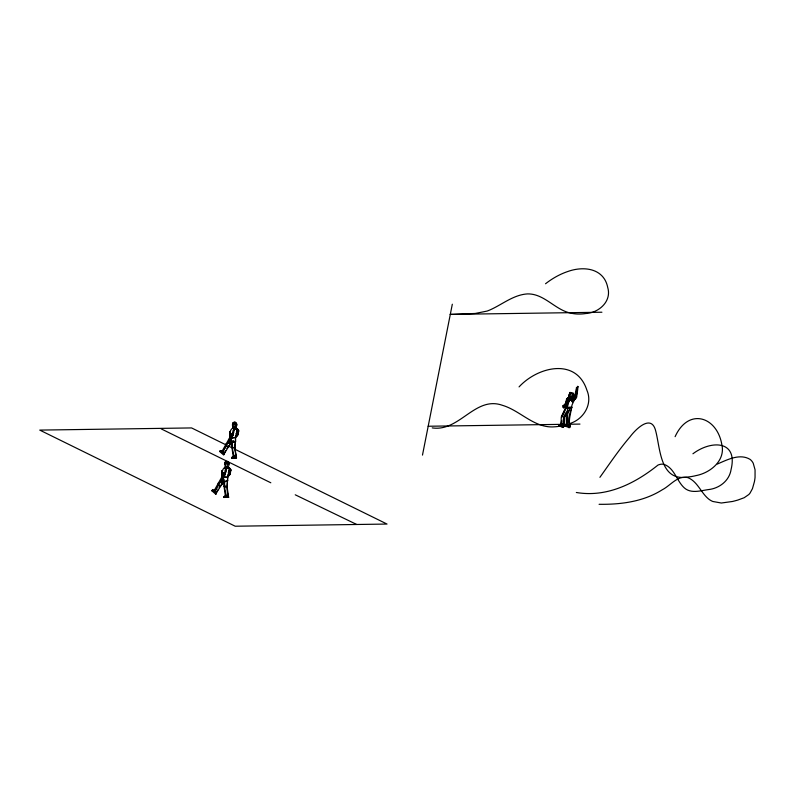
<?xml version="1.0" encoding="UTF-8"?>
<svg xmlns="http://www.w3.org/2000/svg" width="795" height="795" viewBox="0 0 795 795"><rect width="100%" height="100%" fill="white"/><g stroke="black" fill="none" stroke-linecap="round" stroke-linejoin="round"><path stroke-width="1.19" d="M233.472 442.427L233.472 440.599M571.993 398.633L573.314 395.224L573.155 393.217L572.33 393.575L571.178 398.464L567.998 398.027L566.477 399.458L564.788 406.523L567.302 408.064L571.734 407.915L571.516 407.1C571.068 413.639 567.978 419.909 570.124 426.696L566.517 424.778L566.11 414.215M574.865 396.705L574.069 396.327C576.017 393.932 575.699 387.811 577.031 387.761C578.939 381.928 576.931 397.45 576.057 397.381L576.554 396.973L574.358 399.796L571.913 398.484L575.262 399.269M563.257 407.587L564.053 405.867L563.208 405.708L563.257 407.587L563.953 407.785L564.51 407.09L563.585 406.215L566.129 404.148L567.024 401.833L566.756 402.489L568.316 403.482L568.713 401.455M222.202 477.884L222.322 472.309L224.697 473.075L224.319 476.543L222.829 479.912M567.968 425.991C567.908 420.595 566.11 414.901 569.439 409.962L568.574 410.339L564.013 417.792L564.162 426.041L563.208 426.309L560.992 424.51L561.3 416.908L566.259 406.563M577.607 386.32L576.922 389.401L577.508 389.659M561.598 420.724L560.992 424.51L563.009 426.11C563.367 423.258 562.144 428.465 563.595 427.034M572.748 401.624L574.358 399.796M228.185 476.086L229.566 475.271L230.093 472.419L229.417 472.747L228.791 475.698L227.917 476.096M234.883 437.409L237.397 435.998L237.924 433.146L237.248 433.474L236.622 436.425L235.747 436.813M222.511 472.687L221.268 481.78L222.461 483.549L222.779 481.035L221.765 481.651L222.56 477.884M232.965 426.041L233.134 427.193L234.734 427.193L234.694 427.988L235.926 427.949L237.457 429.121L235.399 437.936L235.628 441.205L230.441 443.69L224.011 454.024L222.362 452.862C225.055 446.243 231.544 440.708 230.153 433.027L229.099 442.507L230.282 444.266L230.61 441.762L229.596 442.378L230.391 438.611M222.362 452.862L221.894 451.56L229.656 437.697L229.815 431.456L230.689 434.597L230.073 434.477L229.815 431.456M562.274 424.301L560.992 424.51L563.208 426.309C562.502 420.118 563.645 415.298 567.58 410.389L567.203 407.398L571.575 407.736L567.521 408.073L566.269 407.08M564.162 426.041L563.784 417.454L569.439 409.962M566.726 399.885L567.143 400.382L567.223 398.375L567.998 398.027L566.984 400.163L567.223 398.375L571.178 398.464M222.242 473.75L222.868 473.87L221.984 470.739L222.242 473.75L224.896 474.486L225.114 470.064L226.337 468.503L229.636 468.394L230.957 470.223L230.063 474.158L228.95 474.078M230.073 434.477L232.716 435.213L232.935 430.791L234.167 429.23L237.457 429.121L238.778 430.95L237.894 434.885L236.781 434.805M572.191 398.623L573.891 395.9L574.676 396.725L577.965 386.44M571.824 396.725L572.32 396.576L569.061 396.973L569.478 394.459L568.991 395.214L570.214 394.33M224.27 474.704L222.63 481.134L221.368 482.625L222.461 483.549L221.437 482.446L222.332 482.664L221.765 481.651L221.368 482.625M232.09 435.431L230.451 441.861L229.198 443.352L230.282 444.266L229.258 443.173L230.153 443.391L229.596 442.378L229.198 443.352M222.501 473.989C221.716 469.736 223.733 466.357 228.105 467.222L229.636 468.394L227.569 477.209L224.359 477.239L226.337 468.503L224.896 474.486M230.321 434.716C229.546 430.463 231.564 427.084 235.926 427.949L236.96 424.739L236.353 422.96L234.843 422.095L232.985 422.731L232.349 425.156M223.445 482.307L225.383 495.921L228.443 496.09L227.082 486.729L227.827 476.682L227.529 477.159C227.688 483.569 225.939 489.79 228.443 496.09L227.141 495.961M236.195 456.718L234.972 456.678L236.274 456.817L234.913 447.456L235.658 437.409L237.049 432.5M225.273 463.823L224.746 463.853L224.995 462.342L226.376 462.312L226.217 464.131L229.129 464.012L228.523 462.233L227.012 461.368L225.164 462.014L224.518 464.429M233.114 425.424L232.826 423.069L234.207 423.029L234.048 424.858L236.771 424.828M574.745 398.911L571.913 405.241L571.734 407.915L571.068 406.921M230.063 474.158L230.62 469.328L229.576 467.987L226.873 467.261C228.99 467.46 229.815 463.604 227.877 462.491L227.817 461.925M232.15 437.916L235.658 437.409L232.19 437.966L234.167 429.23L232.716 435.213M237.894 434.885L238.013 433.543M215.624 494.053L216.449 493.148L215.624 494.053L211.788 490.724L212.981 489.929L215.415 490.813L213.189 490.863L212.245 490.058M223.445 454.77L224.27 453.875L223.445 454.77L219.619 451.451L220.811 450.656L223.246 451.54L221.02 451.59L220.066 450.775M223.842 497.451L227.728 497.183L227.837 496L226.495 495.394L224.011 496.656L223.842 497.451L228.712 497.193L227.946 495.345M231.673 458.178L235.559 457.91L235.668 456.728L234.326 456.121L231.842 457.383L231.673 458.178L236.532 457.92L235.777 456.072L234.326 456.121M224.18 472.876L222.749 482.177M230.341 433.414L232.011 433.603L230.57 442.904M564.41 407.547L563.625 407.517L563.834 406.404M567.759 401.902L569.826 399.666C568.346 401.117 567.531 408.183 567.203 407.398L571.575 407.736L570.691 407.905M564.51 407.09L563.953 407.785M570.8 409.892L568.773 418.15L569.508 426.527M238.162 432.381L238.45 430.055L237.407 428.704L235.211 427.958M576.494 395.065L577.359 390.047M232.667 426.816L234.386 426.498L232.905 428.018L233.492 427.134M566.815 424.848L567.6 424.619L566.467 425.573L564.967 425.365L564.997 426.08L569.707 427.7L569.707 425.544L570.124 426.696L569.419 425.772M214.203 491.449L212.981 489.929M222.024 452.166L220.811 450.656M567.6 424.619L568.445 425.434L568.564 427.65M572.012 397.838L570.78 400.481M222.461 478.004L222.809 475.986M230.292 438.721L230.63 436.713M566.517 424.778L567.282 424.739L566.517 424.788L567.193 421.231M422.483 455.098L452.315 304.217M229.447 442.646L229.904 440.609M221.616 481.919L222.083 479.882M569.061 396.973L569.17 395.999L570.572 397.122M230.003 442.904L229.815 443.799L230.759 443.878M222.173 482.177L221.994 483.072L222.928 483.151M232.269 458.119L232.508 456.976M224.448 497.392L224.677 496.249M232.14 440.45L231.583 442.984L229.268 440.967M224.319 479.723L223.753 482.257L221.437 480.25L222.202 477.934M566.11 404.277L566.288 403.562M229.228 471.783L227.569 477.209M568.306 400.61L567.66 403.154M225.104 464.25L225.532 463.396M569.737 397.122L569.419 398.037L570.82 397.48L573.344 400.76L574.348 400.273L571.913 398.484M234.197 423.844L234.525 422.721L233.72 422.334M577.498 389.391L576.375 387.543M576.773 388.198L576.792 387.692M225.134 465.323L224.846 466.089L225.671 466.407L224.727 468.533M563.764 406.652L563.625 407.517M569.27 394.698L569.737 392.462L573.155 393.217M566.905 402.479L567.242 401.445M576.713 395.94L576.236 397.411L576.633 397.053L575.987 396.794M567.123 403.453C567.352 401.445 569.488 404.913 566.756 402.489L568.574 398.881M573.851 397.947L573.503 398.951L572.062 398.504L573.851 397.947L574.795 396.218M233.362 428.068L234.475 427.968L235.668 424.759L235.618 423.725L234.207 423.029M236.503 431.774L237.457 429.121M228.672 471.047L229.636 468.394M564.053 405.867L563.526 406.503L563.685 405.4L566.567 403.87M566.159 407.636L562.125 417.097M559.084 425.832L559.551 424.878C557.245 425.872 562.234 426.875 562.969 427.293M563.854 406.185L565.821 403.294L567.223 398.375M234.883 427.014L234.475 427.968L235.926 427.949M225.83 466.148L225.074 467.291L226.645 467.241L227.847 464.032L227.787 462.998L226.376 462.312M230.659 440.639L232.508 435.71L232.011 433.603M561.648 416.57L564.758 409.982M226.913 448.4L232.319 442.239L235.628 441.205L234.505 448.052L236.274 456.817L233.213 456.648L231.156 442.04M219.082 487.673L224.488 481.512L227.807 480.478L222.61 482.963L216.18 493.298L214.531 492.135L214.064 490.833L221.825 476.97L221.984 470.739M225.601 446.889L223.007 451.391L221.894 451.56M233.472 432.609L232.329 434.865L233.104 435.044M225.641 471.882L224.498 474.138L225.273 474.317M576.633 397.053L575.332 399.328M576.117 395.711L577.299 389.312M225.76 450.507L224.011 454.024L223.306 452.653M216.598 492.065L217.929 489.79M563.655 407.269L567.223 404.715L568.226 402.797L568.316 403.482L567.829 402.588M214.531 492.135L221.437 480.25M675.104 436.674C688.391 407.428 716.762 416.351 721.79 444.286C725.765 460.444 710.442 472.836 696.082 475.589A81.438 59.237 -63.8 0 1 687.347 477.06C660.188 481.482 660.387 449.096 655.786 431.297C651.632 413.181 635.632 429.28 629.898 437.012C618.977 449.732 609.636 463.704 599.907 477.328M216.18 493.298L215.177 490.664L216.727 488.319M234.913 447.456L234.505 448.052L231.713 446.999M227.082 486.729L226.684 487.325L223.882 486.272L225.641 486.133M565.97 403.075L563.874 405.44M569.141 400.63L569.826 399.666M563.744 405.957C563.466 404.993 563.158 407.179 564.46 405.549M563.009 426.11L563.705 425.265M563.466 405.619L563.108 406.056L563.685 405.4L563.208 405.708L564.341 406.156M231.564 435.153L233.849 432.629M224.498 473.591L226.018 471.902M563.208 426.309L564.053 425.424M229.049 445.727L227.936 446.77L226.247 445.448L226.048 443.858L227.042 443.511M221.219 485L220.116 486.043L218.426 484.731L218.218 483.131L219.211 482.784M565.295 404.884L565.881 404.387M561.32 424.51L562.313 424.113L560.425 425.156L558.815 425.037M519.056 386.907C537.708 366.624 576.325 357.273 586.929 390.285C593.01 404.208 583.371 419.601 569.548 423.616M568.445 425.434L567.938 425.812L569.826 426.517M572.35 401.873L571.993 398.911L571.416 400.491L572.35 401.873L573.682 400.889M234.903 456.708L235.777 456.072M227.996 475.331L229.338 474.466M692.932 453.776C711.287 439.913 738.167 440.311 731.082 469.477C729.403 480.836 719.137 488.567 708.136 489.621C700.365 490.744 690.865 493.844 684.247 487.822C676.585 480.856 674.518 468.106 664.034 464.369A14.489 10.534 -63.8 0 0 657.992 465.065C635.016 483.499 606.833 497.7 576.325 492.483M561.916 424.788L559.551 424.878M717.358 464.032C727.177 459.838 739.747 453.14 750.082 459.381A18.981 13.803 -63.8 0 1 753.233 463.256L755.061 469.785L755.051 477.328A40.008 29.097 -63.8 0 1 754.415 481.71L752.458 488.647L750.092 493.009A10.842 7.88 -63.8 0 1 748.761 494.56L744.2 497.71L737.959 500.015A154.508 112.383 -63.8 0 1 732.453 501.486L721.313 503.016L712.807 501.476A32.943 23.959 -63.8 0 1 708.266 498.723C700.832 492.423 697.424 481.541 687.973 477.666C677.638 475.003 670.563 485.536 662.315 489.75A89.328 64.971 -63.8 0 1 656.382 493.158C638.812 502.271 618.619 504.577 599.082 504.298M570.472 407.249L568.057 407.755L569.508 407.318M568.226 400.75L569.25 399.676L567.759 400.978L569.458 400.73M559.074 425.732L559.809 425.474M564.788 406.523L565.533 406.315M563.625 425.444L566.596 424.629M564.967 425.365L567.58 425.544L566.467 425.573M231.842 457.383L234.396 456.966M576.445 388.099L577.369 388.407L576.842 387.95M568.991 396.924L569.568 396.775M222.183 451.868L224.21 452.305M214.352 491.141L216.389 491.578M214.064 490.833L215.177 490.664M219.619 451.451L220.712 451.302M211.788 490.724L212.881 490.575M569.15 398.206L569.717 398.136M566.616 406.434L565.146 406.613L566.259 407.517M227.529 477.159L224.319 477.189M571.684 396.775L569.806 396.904L569.121 395.99M229.795 436.833L230.401 436.813M227.38 467.241L227.817 467.122M453.359 314.353L475.221 313.459L487.037 311.084A33.797 19.845 -42.5 0 0 490.088 309.881C502.39 304.415 513.391 294.866 527.323 293.911C544.525 293.434 555.268 310.428 571.565 313.29A63.103 45.891 -63.8 0 0 577.657 314.035L579.853 314.045A68.211 49.608 -63.8 0 0 585.706 313.538C598.844 312.872 611.941 301.325 607.708 287.412A33.221 24.158 -63.8 0 0 606.496 283.179A32.188 23.413 -63.8 0 0 604.369 278.916C596.628 267.11 580.121 267.12 568.127 271.393A80.901 58.85 -63.8 0 0 545.539 283.755M601.914 312.226L450.089 314.393L452.892 314.363M428.147 426.249L561.449 424.351M563.923 424.311L567.62 424.262M570.094 424.232L579.972 424.083M432.232 427.879C459.46 432.112 475.092 395.652 502.291 405.271C520.626 410.627 534.548 428.763 554.99 426.786A74.293 54.04 -63.8 0 0 560.674 426.07M226.645 467.241L228.105 467.222M224.011 496.656L225.005 496.646L225.233 497.441M235.559 457.91L236.532 457.92M227.728 497.183L228.712 497.193M235.668 456.728L236.264 456.757M227.837 496L228.433 496.03M236.065 433.384L237.248 433.474M228.235 472.657L229.417 472.747M564.997 425.971L566.606 426.1M564.997 426.08L566.537 426.2M233.213 456.648L234.366 456.747M225.383 495.921L226.545 496.03M569.518 392.829L572.33 393.575M573.742 400.173L574.348 400.273M558.885 425.424L562.949 427.193M570.79 398.643L568.365 398.017M236.195 429.389L238.45 430.055L238.778 430.95M576.554 388.129L577.369 388.407M229.964 440.41L230.53 440.609M222.143 479.683L222.709 479.882M576.922 389.6L576.494 389.202M569.409 395.363L569.588 394.409L570.313 394.966M565.762 403.353L566.885 403.771M234.197 427.014L232.647 426.517M567.451 404.436L566.308 403.86M572.38 394.827L573.314 395.224M295.243 494.798L356.736 524.491M225.899 461.607L226.694 461.994M563.208 406.762L564.261 407.269M225.999 444.862L191.575 427.929L39.75 430.095L235.201 526.22L387.026 524.054L234.883 449.235M228.215 445.955L232.657 448.142M161.186 428.863L270.817 482.784M574.984 396.457L574.069 396.327M563.993 406.007L564.559 406.344M570.164 397.023L570.82 397.48M562.433 424.977L561.658 424.242M234.843 422.095L235.469 422.652M227.012 461.368L227.638 461.925M568.952 425.494L570.124 426.696M570.532 392.392L571.108 393.008M567.143 400.382L566.606 399.686L567.262 401.465M223.624 453.856L224.2 454.67M215.803 493.129L216.369 493.953M223.067 452.484L223.862 453.925M215.236 491.757L216.041 493.198M230.62 469.328L230.957 470.223M232.836 457.373L233.064 458.168M234.167 456.569L232.637 449.91L232.319 442.239M226.337 495.841L224.806 489.193L224.488 481.512M235.648 422.652L235.708 423.218M565.921 405.251L566 407.477M569.558 395.532L569.508 396.586L570.512 396.556L569.558 395.532"/></g></svg>
